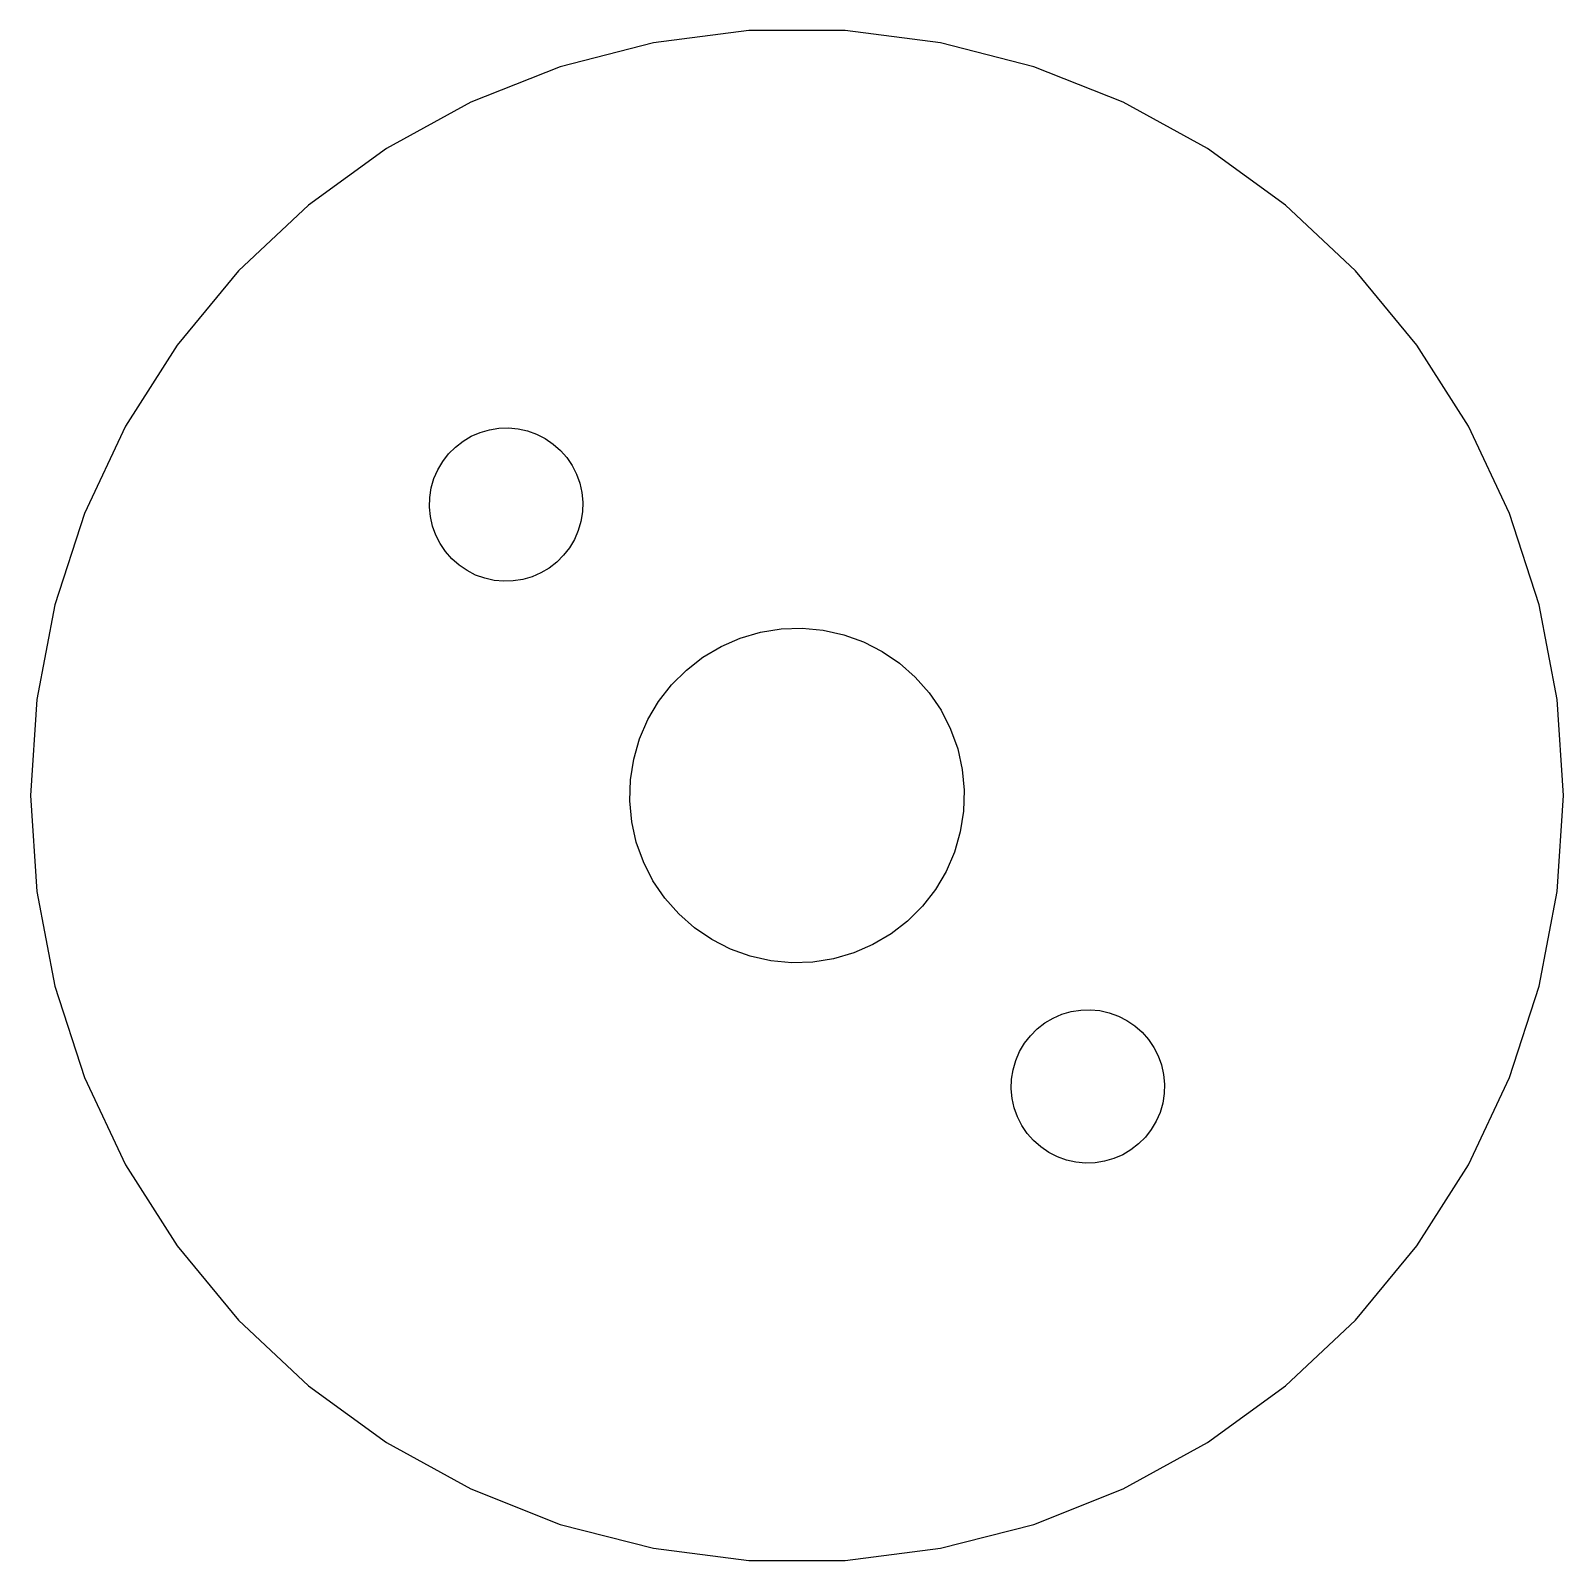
# Model space of a CAD drawing. Header units: metres. Extents: x -14 to 14, y 96 to 232.
# Drawn here: x -13.74 to 13.74, y 96.29 to 123.71 of the extents above.
import ezdxf

# ---------------------------------------------------------------- set-up
doc = ezdxf.new("R2010")
doc.units = ezdxf.units.M

msp = doc.modelspace()

# ---------------------------------------------------------------- linework, layer by layer
for p, q in [((-0.862656, 123.712), (-2.5744, 123.495)), ((0.862656, 123.712), (-0.862656, 123.712)), ((2.5744, 123.495), (0.862656, 123.712)), ((-2.5744, 123.495), (-4.24553, 123.066)), ((4.24553, 123.066), (2.5744, 123.495)), ((-4.24553, 123.066), (-5.84972, 122.431)), ((5.84972, 122.431), (4.24553, 123.066)), ((-5.84972, 122.431), (-7.36163, 121.6)), ((7.36163, 121.6), (5.84972, 122.431)), ((-7.36163, 121.6), (-8.75746, 120.586)), ((8.75746, 120.586), (7.36163, 121.6)), ((-8.75746, 120.586), (-10.0152, 119.405)), ((10.0152, 119.405), (8.75746, 120.586)), ((-10.0152, 119.405), (-11.115, 118.075)), ((11.115, 118.075), (10.0152, 119.405)), ((-11.115, 118.075), (-12.0394, 116.619)), ((12.0394, 116.619), (11.115, 118.075)), ((-12.0394, 116.619), (-12.774, 115.058)), ((-5.83914, 116.44), (-5.68066, 116.509)), ((-5.68066, 116.509), (-5.51485, 116.557)), ((-5.51485, 116.557), (-5.3443, 116.584)), ((-5.3443, 116.584), (-5.17172, 116.589)), ((-5.17172, 116.589), (-4.9998, 116.573)), ((-4.9998, 116.573), (-4.8313, 116.535)), ((-4.8313, 116.535), (-4.66882, 116.477)), ((12.774, 115.058), (12.0394, 116.619)), ((-6.24631, 116.124), (-6.12421, 116.246)), ((-6.12421, 116.246), (-5.98776, 116.352)), ((-5.98776, 116.352), (-5.83914, 116.44)), ((-4.66882, 116.477), (-4.51497, 116.398)), ((-4.51497, 116.398), (-4.37216, 116.301)), ((-4.37216, 116.301), (-4.24263, 116.187)), ((-6.44003, 115.839), (-6.35214, 115.988)), ((-6.35214, 115.988), (-6.24631, 116.124)), ((-4.24263, 116.187), (-4.12845, 116.058)), ((-4.12845, 116.058), (-4.03139, 115.915)), ((-6.55679, 115.515), (-6.50862, 115.681)), ((-6.50862, 115.681), (-6.44003, 115.839)), ((-4.03139, 115.915), (-3.95299, 115.761)), ((-3.95299, 115.761), (-3.8945, 115.599)), ((-6.5838, 115.344), (-6.55679, 115.515)), ((-3.8945, 115.599), (-3.85683, 115.43)), ((-3.85683, 115.43), (-3.84059, 115.258)), ((-6.58923, 115.172), (-6.5838, 115.344)), ((-6.57298, 115), (-6.58923, 115.172)), ((-3.84059, 115.258), (-3.84601, 115.086)), ((-12.774, 115.058), (-13.3072, 113.417)), ((-6.53531, 114.831), (-6.57298, 115)), ((-3.87302, 114.915), (-3.92119, 114.749)), ((-3.84601, 115.086), (-3.87302, 114.915)), ((13.3072, 113.417), (12.774, 115.058)), ((-6.47682, 114.669), (-6.53531, 114.831)), ((-6.39842, 114.515), (-6.47682, 114.669)), ((-3.98978, 114.591), (-4.07767, 114.442)), ((-3.92119, 114.749), (-3.98978, 114.591)), ((-6.30136, 114.372), (-6.39842, 114.515)), ((-6.18718, 114.243), (-6.30136, 114.372)), ((-4.07767, 114.442), (-4.1835, 114.306)), ((-6.05765, 114.128), (-6.18718, 114.243)), ((-5.91484, 114.031), (-6.05765, 114.128)), ((-4.44205, 114.078), (-4.59067, 113.99)), ((-4.3056, 114.184), (-4.44205, 114.078)), ((-4.1835, 114.306), (-4.3056, 114.184)), ((-5.76099, 113.953), (-5.91484, 114.031)), ((-5.59851, 113.895), (-5.76099, 113.953)), ((-5.43001, 113.857), (-5.59851, 113.895)), ((-5.2581, 113.841), (-5.43001, 113.857)), ((-5.08551, 113.846), (-5.2581, 113.841)), ((-4.91496, 113.873), (-5.08551, 113.846)), ((-4.74915, 113.921), (-4.91496, 113.873)), ((-4.59067, 113.99), (-4.74915, 113.921)), ((-13.3072, 113.417), (-13.6305, 111.722)), ((13.6305, 111.722), (13.3072, 113.417)), ((-0.654419, 112.928), (-0.282318, 112.987)), ((-0.282318, 112.987), (0.094223, 112.999)), ((0.094223, 112.999), (0.469299, 112.963)), ((0.469299, 112.963), (0.83696, 112.881)), ((-1.68625, 112.481), (-1.36197, 112.673)), ((-1.36197, 112.673), (-1.0162, 112.823)), ((-1.0162, 112.823), (-0.654419, 112.928)), ((0.83696, 112.881), (1.19144, 112.753)), ((1.19144, 112.753), (1.52711, 112.582)), ((-1.98393, 112.25), (-1.68625, 112.481)), ((1.52711, 112.582), (1.83871, 112.37)), ((-2.25032, 111.984), (-1.98393, 112.25)), ((1.83871, 112.37), (2.12131, 112.121)), ((2.12131, 112.121), (2.37045, 111.839)), ((-2.48123, 111.686), (-2.25032, 111.984)), ((2.37045, 111.839), (2.58221, 111.527)), ((-13.6305, 111.722), (-13.7388, 110)), ((-2.673, 111.362), (-2.48123, 111.686)), ((13.7388, 110), (13.6305, 111.722)), ((-2.82263, 111.016), (-2.673, 111.362)), ((2.58221, 111.527), (2.75325, 111.191)), ((-2.92773, 110.654), (-2.82263, 111.016)), ((2.75325, 111.191), (2.88087, 110.837)), ((2.88087, 110.837), (2.96306, 110.469)), ((-2.98668, 110.282), (-2.92773, 110.654)), ((2.96306, 110.469), (2.9985, 110.094)), ((-2.9985, 109.906), (-2.98668, 110.282)), ((-13.7388, 110), (-13.6305, 108.278)), ((2.9985, 110.094), (2.98668, 109.718)), ((13.6305, 108.278), (13.7388, 110)), ((-2.96306, 109.531), (-2.9985, 109.906)), ((2.98668, 109.718), (2.92773, 109.346)), ((-2.88087, 109.163), (-2.96306, 109.531)), ((-2.75325, 108.809), (-2.88087, 109.163)), ((2.92773, 109.346), (2.82263, 108.984)), ((2.82263, 108.984), (2.673, 108.638)), ((-2.58221, 108.473), (-2.75325, 108.809)), ((2.673, 108.638), (2.48123, 108.314)), ((-13.6305, 108.278), (-13.3072, 106.583)), ((-2.37045, 108.161), (-2.58221, 108.473)), ((2.48123, 108.314), (2.25032, 108.016)), ((13.3072, 106.583), (13.6305, 108.278)), ((-2.12131, 107.879), (-2.37045, 108.161)), ((2.25032, 108.016), (1.98393, 107.75)), ((-1.83871, 107.63), (-2.12131, 107.879)), ((1.98393, 107.75), (1.68625, 107.519)), ((-1.52711, 107.418), (-1.83871, 107.63)), ((1.68625, 107.519), (1.36197, 107.327)), ((-1.19144, 107.247), (-1.52711, 107.418)), ((-0.83696, 107.119), (-1.19144, 107.247)), ((1.0162, 107.177), (0.654419, 107.072)), ((1.36197, 107.327), (1.0162, 107.177)), ((-0.469299, 107.037), (-0.83696, 107.119)), ((-0.094223, 107.001), (-0.469299, 107.037)), ((0.282318, 107.013), (-0.094223, 107.001)), ((0.654419, 107.072), (0.282318, 107.013)), ((-13.3072, 106.583), (-12.774, 104.942)), ((12.774, 104.942), (13.3072, 106.583)), ((4.59067, 106.01), (4.74915, 106.079)), ((4.74915, 106.079), (4.91496, 106.127)), ((4.91496, 106.127), (5.08551, 106.154)), ((5.08551, 106.154), (5.2581, 106.159)), ((5.2581, 106.159), (5.43001, 106.143)), ((5.43001, 106.143), (5.59851, 106.105)), ((5.59851, 106.105), (5.76099, 106.047)), ((4.1835, 105.694), (4.3056, 105.816)), ((4.3056, 105.816), (4.44205, 105.922)), ((4.44205, 105.922), (4.59067, 106.01)), ((5.76099, 106.047), (5.91484, 105.969)), ((5.91484, 105.969), (6.05765, 105.872)), ((6.05765, 105.872), (6.18718, 105.757)), ((3.98978, 105.409), (4.07767, 105.558)), ((4.07767, 105.558), (4.1835, 105.694)), ((6.18718, 105.757), (6.30136, 105.628)), ((6.30136, 105.628), (6.39842, 105.485)), ((3.87302, 105.085), (3.92119, 105.251)), ((3.92119, 105.251), (3.98978, 105.409)), ((6.39842, 105.485), (6.47682, 105.331)), ((6.47682, 105.331), (6.53531, 105.169)), ((3.84601, 104.914), (3.87302, 105.085)), ((6.53531, 105.169), (6.57298, 105)), ((6.57298, 105), (6.58923, 104.828)), ((-12.774, 104.942), (-12.0394, 103.381)), ((3.84059, 104.742), (3.84601, 104.914)), ((3.85683, 104.57), (3.84059, 104.742)), ((6.58923, 104.828), (6.5838, 104.656)), ((12.0394, 103.381), (12.774, 104.942)), ((3.8945, 104.401), (3.85683, 104.57)), ((6.55679, 104.485), (6.50862, 104.319)), ((6.5838, 104.656), (6.55679, 104.485)), ((3.95299, 104.239), (3.8945, 104.401)), ((4.03139, 104.085), (3.95299, 104.239)), ((6.44003, 104.161), (6.35214, 104.012)), ((6.50862, 104.319), (6.44003, 104.161)), ((4.12845, 103.942), (4.03139, 104.085)), ((4.24263, 103.813), (4.12845, 103.942)), ((6.24631, 103.876), (6.12421, 103.754)), ((6.35214, 104.012), (6.24631, 103.876)), ((4.37216, 103.699), (4.24263, 103.813)), ((4.51497, 103.602), (4.37216, 103.699)), ((4.66882, 103.523), (4.51497, 103.602)), ((5.98776, 103.648), (5.83914, 103.56)), ((6.12421, 103.754), (5.98776, 103.648)), ((-12.0394, 103.381), (-11.115, 101.925)), ((4.8313, 103.465), (4.66882, 103.523)), ((4.9998, 103.427), (4.8313, 103.465)), ((5.17172, 103.411), (4.9998, 103.427)), ((5.3443, 103.416), (5.17172, 103.411)), ((5.51485, 103.443), (5.3443, 103.416)), ((5.68066, 103.491), (5.51485, 103.443)), ((5.83914, 103.56), (5.68066, 103.491)), ((11.115, 101.925), (12.0394, 103.381)), ((-11.115, 101.925), (-10.0152, 100.595)), ((10.0152, 100.595), (11.115, 101.925)), ((-10.0152, 100.595), (-8.75746, 99.414)), ((8.75746, 99.414), (10.0152, 100.595)), ((-8.75746, 99.414), (-7.36163, 98.3999)), ((7.36163, 98.3999), (8.75746, 99.414)), ((-7.36163, 98.3999), (-5.84972, 97.5687)), ((5.84972, 97.5687), (7.36163, 98.3999)), ((-5.84972, 97.5687), (-4.24553, 96.9336)), ((4.24553, 96.9336), (5.84972, 97.5687)), ((-4.24553, 96.9336), (-2.5744, 96.5045)), ((2.5744, 96.5045), (4.24553, 96.9336)), ((-2.5744, 96.5045), (-0.862656, 96.2883)), ((0.862656, 96.2883), (2.5744, 96.5045)), ((-0.862656, 96.2883), (0.862656, 96.2883))]:
    msp.add_line(p, q)

doc.saveas('drawing.dxf')
